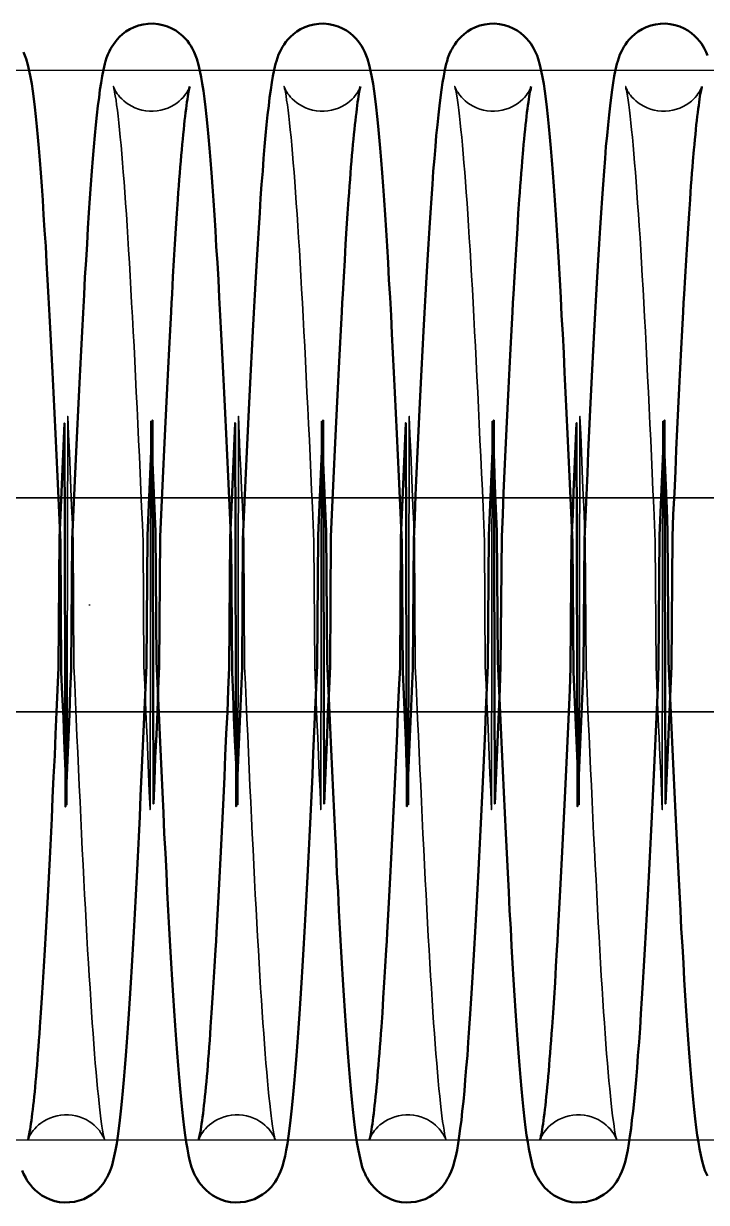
# Model space of a CAD drawing. Header units: millimetres. Extents: x 1448 to 104164, y -19509 to -89.
# Drawn here: x 58243.3 to 58307.1, y -3869 to -3758.8 of the extents above; entities that cross this region are included whole.
import ezdxf

# ---------------------------------------------------------------- set-up
doc = ezdxf.new("R2010")
doc.units = ezdxf.units.MM
doc.header["$LTSCALE"] = 60
doc.header["$MEASUREMENT"] = 0
doc.linetypes.add('CEN', pattern=[62, 60, -1, 0, -1])
doc.layers.get('0').update_dxf_attribs({"linetype": 'CONTINUOUS'})
doc.layers.add('cen', color=14, linetype='CONTINUOUS')
doc.layers.add('가려진 것(ISO)', color=7, linetype='CONTINUOUS', lineweight=35)
doc.layers.add('가시적인 것(ISO)', color=7, linetype='CONTINUOUS', lineweight=50)

# ---------------------------------------------------------------- blocks, each defined once
blk = doc.blocks.new('토션스프링 3')
at = {"layer": '가려진 것(ISO)', "flags": 128}
for points in [[(21462463.95, -50952857.63), (21462463.95, -50952857.65), (21462463.97, -50952857.7), (21462464.02, -50952857.81), (21462464.1, -50952857.97), (21462464.15, -50952858.07), (21462464.23, -50952858.19), (21462464.32, -50952858.33), (21462464.43, -50952858.48), (21462464.57, -50952858.65), (21462464.74, -50952858.82), (21462464.93, -50952859), (21462465.16, -50952859.18), (21462465.41, -50952859.35), (21462465.69, -50952859.51), (21462466, -50952859.65), (21462466.32, -50952859.77), (21462466.66, -50952859.86), (21462467, -50952859.92), (21462467.36, -50952859.95), (21462467.71, -50952859.95), (21462468.07, -50952859.92), (21462468.42, -50952859.85), (21462468.75, -50952859.76), (21462469.07, -50952859.64), (21462469.37, -50952859.49), (21462469.65, -50952859.33), (21462469.9, -50952859.16), (21462470.12, -50952858.98), (21462470.31, -50952858.8), (21462470.48, -50952858.62), (21462470.61, -50952858.46), (21462470.73, -50952858.31), (21462470.82, -50952858.17), (21462470.89, -50952858.06), (21462470.94, -50952857.95), (21462470.98, -50952857.87), (21462471.04, -50952857.74), (21462471.07, -50952857.67), (21462471.08, -50952857.63), (21462471.08, -50952857.63), (21462471.07, -50952857.67), (21462471.06, -50952857.73), (21462471.04, -50952857.81), (21462471.02, -50952857.91), (21462470.97, -50952858.17), (21462470.91, -50952858.51), (21462470.84, -50952858.9), (21462470.78, -50952859.35), (21462470.71, -50952859.86), (21462470.65, -50952860.41), (21462470.58, -50952861.02), (21462470.51, -50952861.68), (21462470.44, -50952862.38), (21462470.37, -50952863.13), (21462470.3, -50952863.92), (21462470.23, -50952864.76), (21462470.16, -50952865.64), (21462470.09, -50952866.56), (21462470.02, -50952867.52), (21462469.95, -50952868.53), (21462469.87, -50952869.57), (21462469.8, -50952870.65), (21462469.73, -50952871.77), (21462469.66, -50952872.92), (21462469.59, -50952874.11), (21462469.52, -50952875.33), (21462469.45, -50952876.58), (21462469.38, -50952877.86), (21462469.3, -50952879.18), (21462469.23, -50952880.53), (21462469.16, -50952881.9), (21462469.09, -50952883.31), (21462469.02, -50952884.74), (21462468.95, -50952886.2), (21462468.87, -50952887.68), (21462468.8, -50952889.18), (21462468.73, -50952890.7), (21462468.66, -50952892.23), (21462468.59, -50952893.79), (21462468.52, -50952895.37), (21462468.45, -50952896.96), (21462468.37, -50952898.58), (21462468.3, -50952900.21), (21462468.23, -50952911.85), (21462468.16, -50952913.5), (21462468.09, -50952915.16), (21462468.02, -50952916.83), (21462467.94, -50952918.5), (21462467.87, -50952920.18), (21462467.8, -50952921.86), (21462467.73, -50952923.54), (21462467.66, -50952925.23), (21462467.59, -50952888.93), (21462467.52, -50952890.62)], [(21462479.89, -50952857.63), (21462479.9, -50952857.65), (21462479.92, -50952857.7), (21462479.96, -50952857.81), (21462480.04, -50952857.97), (21462480.1, -50952858.07), (21462480.17, -50952858.19), (21462480.27, -50952858.33), (21462480.38, -50952858.48), (21462480.52, -50952858.65), (21462480.69, -50952858.82), (21462480.88, -50952859), (21462481.11, -50952859.18), (21462481.36, -50952859.35), (21462481.64, -50952859.51), (21462481.94, -50952859.65), (21462482.26, -50952859.77), (21462482.6, -50952859.86), (21462482.95, -50952859.92), (21462483.31, -50952859.95), (21462483.66, -50952859.95), (21462484.02, -50952859.92), (21462484.36, -50952859.85), (21462484.7, -50952859.76), (21462485.02, -50952859.64), (21462485.32, -50952859.49), (21462485.6, -50952859.33), (21462485.85, -50952859.16), (21462486.07, -50952858.98), (21462486.26, -50952858.8), (21462486.42, -50952858.62), (21462486.56, -50952858.46), (21462486.67, -50952858.31), (21462486.76, -50952858.17), (21462486.83, -50952858.06), (21462486.89, -50952857.95), (21462486.93, -50952857.87), (21462486.99, -50952857.74), (21462487.02, -50952857.67), (21462487.03, -50952857.63), (21462487.03, -50952857.63), (21462487.02, -50952857.67), (21462487.01, -50952857.73), (21462486.99, -50952857.81), (21462486.96, -50952857.91), (21462486.91, -50952858.17), (21462486.85, -50952858.51), (21462486.79, -50952858.9), (21462486.73, -50952859.35), (21462486.66, -50952859.86), (21462486.59, -50952860.41), (21462486.52, -50952861.02), (21462486.46, -50952861.68), (21462486.39, -50952862.38), (21462486.32, -50952863.13), (21462486.25, -50952863.92), (21462486.18, -50952864.76), (21462486.1, -50952865.64), (21462486.03, -50952866.56), (21462485.96, -50952867.52), (21462485.89, -50952868.53), (21462485.82, -50952869.57), (21462485.75, -50952870.65), (21462485.68, -50952871.77), (21462485.61, -50952872.92), (21462485.54, -50952874.11), (21462485.46, -50952875.33), (21462485.39, -50952876.58), (21462485.32, -50952877.86), (21462485.25, -50952879.18), (21462485.18, -50952880.53), (21462485.11, -50952881.9), (21462485.04, -50952883.31), (21462484.96, -50952884.74), (21462484.89, -50952886.2), (21462484.82, -50952887.68), (21462484.75, -50952889.18), (21462484.68, -50952890.7), (21462484.61, -50952892.23), (21462484.54, -50952893.79), (21462484.46, -50952895.37), (21462484.39, -50952896.96), (21462484.32, -50952898.58), (21462484.25, -50952900.21), (21462484.18, -50952911.85), (21462484.11, -50952913.5), (21462484.03, -50952915.16), (21462483.96, -50952916.83), (21462483.89, -50952918.5), (21462483.82, -50952920.18), (21462483.75, -50952921.86), (21462483.68, -50952923.54), (21462483.61, -50952925.23), (21462483.53, -50952888.93), (21462483.46, -50952890.62)], [(21462495.84, -50952857.63), (21462495.85, -50952857.65), (21462495.87, -50952857.7), (21462495.91, -50952857.81), (21462495.99, -50952857.97), (21462496.05, -50952858.07), (21462496.12, -50952858.19), (21462496.21, -50952858.33), (21462496.33, -50952858.48), (21462496.47, -50952858.65), (21462496.63, -50952858.82), (21462496.83, -50952859), (21462497.05, -50952859.18), (21462497.31, -50952859.35), (21462497.59, -50952859.51), (21462497.89, -50952859.65), (21462498.21, -50952859.77), (21462498.55, -50952859.86), (21462498.9, -50952859.92), (21462499.25, -50952859.95), (21462499.61, -50952859.95), (21462499.96, -50952859.92), (21462500.31, -50952859.85), (21462500.65, -50952859.76), (21462500.97, -50952859.64), (21462501.27, -50952859.49), (21462501.54, -50952859.33), (21462501.79, -50952859.16), (21462502.02, -50952858.98), (21462502.21, -50952858.8), (21462502.37, -50952858.62), (21462502.51, -50952858.46), (21462502.62, -50952858.31), (21462502.71, -50952858.17), (21462502.78, -50952858.06), (21462502.84, -50952857.95), (21462502.88, -50952857.87), (21462502.94, -50952857.74), (21462502.97, -50952857.67), (21462502.98, -50952857.63), (21462502.98, -50952857.63), (21462502.97, -50952857.67), (21462502.95, -50952857.73), (21462502.93, -50952857.81), (21462502.91, -50952857.91), (21462502.86, -50952858.17), (21462502.8, -50952858.51), (21462502.74, -50952858.9), (21462502.67, -50952859.35), (21462502.61, -50952859.86), (21462502.54, -50952860.41), (21462502.47, -50952861.02), (21462502.4, -50952861.68), (21462502.33, -50952862.38), (21462502.26, -50952863.13), (21462502.19, -50952863.92), (21462502.12, -50952864.76), (21462502.05, -50952865.64), (21462501.98, -50952866.56), (21462501.91, -50952867.52), (21462501.84, -50952868.53), (21462501.77, -50952869.57), (21462501.7, -50952870.65), (21462501.63, -50952871.77), (21462501.55, -50952872.92), (21462501.48, -50952874.11), (21462501.41, -50952875.33), (21462501.34, -50952876.58), (21462501.27, -50952877.86), (21462501.2, -50952879.18), (21462501.13, -50952880.53), (21462501.05, -50952881.9), (21462500.98, -50952883.31), (21462500.91, -50952884.74), (21462500.84, -50952886.2), (21462500.77, -50952887.68), (21462500.7, -50952889.18), (21462500.62, -50952890.7), (21462500.55, -50952892.23), (21462500.48, -50952893.79), (21462500.41, -50952895.37), (21462500.34, -50952896.96), (21462500.27, -50952898.58), (21462500.2, -50952900.21), (21462500.12, -50952911.85), (21462500.05, -50952913.5), (21462499.98, -50952915.16), (21462499.91, -50952916.83), (21462499.84, -50952918.5), (21462499.77, -50952920.18), (21462499.7, -50952921.86), (21462499.62, -50952923.54), (21462499.55, -50952925.23), (21462499.48, -50952888.93), (21462499.41, -50952890.62)], [(21462511.79, -50952857.63), (21462511.79, -50952857.65), (21462511.81, -50952857.7), (21462511.86, -50952857.81), (21462511.94, -50952857.97), (21462511.99, -50952858.07), (21462512.07, -50952858.19), (21462512.16, -50952858.33), (21462512.27, -50952858.48), (21462512.41, -50952858.65), (21462512.58, -50952858.82), (21462512.78, -50952859), (21462513, -50952859.18), (21462513.26, -50952859.35), (21462513.54, -50952859.51), (21462513.84, -50952859.65), (21462514.16, -50952859.77), (21462514.5, -50952859.86), (21462514.85, -50952859.92), (21462515.2, -50952859.95), (21462515.56, -50952859.95), (21462515.91, -50952859.92), (21462516.26, -50952859.85), (21462516.59, -50952859.76), (21462516.91, -50952859.64), (21462517.21, -50952859.49), (21462517.49, -50952859.33), (21462517.74, -50952859.16), (21462517.96, -50952858.98), (21462518.15, -50952858.8), (21462518.32, -50952858.62), (21462518.46, -50952858.46), (21462518.57, -50952858.31), (21462518.66, -50952858.17), (21462518.73, -50952858.06), (21462518.78, -50952857.95), (21462518.83, -50952857.87), (21462518.88, -50952857.74), (21462518.91, -50952857.67), (21462518.92, -50952857.63), (21462518.92, -50952857.63), (21462518.91, -50952857.67), (21462518.9, -50952857.73), (21462518.88, -50952857.81), (21462518.86, -50952857.91), (21462518.81, -50952858.17), (21462518.75, -50952858.51), (21462518.68, -50952858.9), (21462518.62, -50952859.35), (21462518.55, -50952859.86), (21462518.49, -50952860.41), (21462518.42, -50952861.02), (21462518.35, -50952861.68), (21462518.28, -50952862.38), (21462518.21, -50952863.13), (21462518.14, -50952863.92), (21462518.07, -50952864.76), (21462518, -50952865.64), (21462517.93, -50952866.56), (21462517.86, -50952867.52), (21462517.79, -50952868.53), (21462517.71, -50952869.57), (21462517.64, -50952870.65), (21462517.57, -50952871.77), (21462517.5, -50952872.92), (21462517.43, -50952874.11), (21462517.36, -50952875.33), (21462517.29, -50952876.58), (21462517.22, -50952877.86), (21462517.14, -50952879.18), (21462517.07, -50952880.53), (21462517, -50952881.9), (21462516.93, -50952883.31), (21462516.86, -50952884.74), (21462516.79, -50952886.2), (21462516.71, -50952887.68), (21462516.64, -50952889.18), (21462516.57, -50952890.7), (21462516.5, -50952892.23), (21462516.43, -50952893.79), (21462516.36, -50952895.37), (21462516.29, -50952896.96), (21462516.21, -50952898.58), (21462516.14, -50952900.21), (21462516.07, -50952911.85), (21462516, -50952913.5), (21462515.93, -50952915.16), (21462515.86, -50952916.83), (21462515.78, -50952918.5), (21462515.71, -50952920.18), (21462515.64, -50952921.86), (21462515.57, -50952923.54), (21462515.5, -50952925.23), (21462515.43, -50952888.93), (21462515.36, -50952890.62)], [(21462479.06, -50952956.08), (21462479.05, -50952956.06), (21462479.03, -50952956.01), (21462478.99, -50952955.9), (21462478.91, -50952955.74), (21462478.85, -50952955.64), (21462478.78, -50952955.52), (21462478.69, -50952955.38), (21462478.57, -50952955.23), (21462478.43, -50952955.06), (21462478.27, -50952954.89), (21462478.07, -50952954.71), (21462477.85, -50952954.53), (21462477.59, -50952954.36), (21462477.31, -50952954.2), (21462477.01, -50952954.06), (21462476.69, -50952953.94), (21462476.35, -50952953.85), (21462476, -50952953.79), (21462475.65, -50952953.76), (21462475.29, -50952953.76), (21462474.94, -50952953.79), (21462474.59, -50952953.86), (21462474.26, -50952953.95), (21462473.94, -50952954.07), (21462473.64, -50952954.21), (21462473.36, -50952954.37), (21462473.11, -50952954.55), (21462472.89, -50952954.73), (21462472.69, -50952954.91), (21462472.53, -50952955.08), (21462472.39, -50952955.25), (21462472.28, -50952955.4), (21462472.19, -50952955.53), (21462472.12, -50952955.65), (21462472.06, -50952955.75), (21462472.02, -50952955.84), (21462471.96, -50952955.97), (21462471.93, -50952956.04), (21462471.92, -50952956.08), (21462471.92, -50952956.08), (21462471.93, -50952956.04), (21462471.94, -50952955.99), (21462471.96, -50952955.9), (21462471.99, -50952955.8), (21462472.04, -50952955.54), (21462472.1, -50952955.21), (21462472.16, -50952954.82), (21462472.22, -50952954.37), (21462472.29, -50952953.86), (21462472.35, -50952953.3), (21462472.42, -50952952.69), (21462472.49, -50952952.03), (21462472.56, -50952951.32), (21462472.63, -50952950.57), (21462472.71, -50952949.77), (21462472.78, -50952948.93), (21462472.85, -50952948.05), (21462472.92, -50952947.13), (21462472.99, -50952946.17), (21462473.06, -50952945.16), (21462473.13, -50952944.12), (21462473.2, -50952943.04), (21462473.27, -50952941.92), (21462473.35, -50952940.76), (21462473.42, -50952939.57), (21462473.49, -50952938.35), (21462473.56, -50952937.1), (21462473.63, -50952935.82), (21462473.7, -50952934.51), (21462473.77, -50952933.16), (21462473.84, -50952931.78), (21462473.92, -50952930.38), (21462473.99, -50952928.95), (21462474.06, -50952927.49), (21462474.13, -50952926.01), (21462474.2, -50952924.51), (21462474.27, -50952922.99), (21462474.35, -50952921.45), (21462474.42, -50952919.89), (21462474.49, -50952918.32), (21462474.56, -50952916.73), (21462474.63, -50952915.12), (21462474.7, -50952913.49), (21462474.77, -50952911.85), (21462474.85, -50952900.2), (21462474.92, -50952898.54), (21462474.99, -50952896.87), (21462475.06, -50952895.2), (21462475.13, -50952893.52), (21462475.2, -50952891.83), (21462475.27, -50952890.15), (21462475.35, -50952888.47), (21462475.42, -50952924.78), (21462475.49, -50952923.09)], [(21462495, -50952956.08), (21462495, -50952956.06), (21462494.98, -50952956.01), (21462494.93, -50952955.9), (21462494.86, -50952955.74), (21462494.8, -50952955.64), (21462494.73, -50952955.52), (21462494.63, -50952955.38), (21462494.52, -50952955.23), (21462494.38, -50952955.06), (21462494.21, -50952954.89), (21462494.02, -50952954.71), (21462493.79, -50952954.53), (21462493.54, -50952954.36), (21462493.26, -50952954.2), (21462492.96, -50952954.06), (21462492.64, -50952953.94), (21462492.3, -50952953.85), (21462491.95, -50952953.79), (21462491.6, -50952953.76), (21462491.24, -50952953.76), (21462490.89, -50952953.79), (21462490.54, -50952953.86), (21462490.2, -50952953.95), (21462489.88, -50952954.07), (21462489.58, -50952954.21), (21462489.31, -50952954.37), (21462489.06, -50952954.55), (21462488.83, -50952954.73), (21462488.64, -50952954.91), (21462488.48, -50952955.08), (21462488.34, -50952955.25), (21462488.23, -50952955.4), (21462488.14, -50952955.53), (21462488.07, -50952955.65), (21462488.01, -50952955.75), (21462487.97, -50952955.84), (21462487.91, -50952955.97), (21462487.88, -50952956.04), (21462487.87, -50952956.08), (21462487.87, -50952956.08), (21462487.88, -50952956.04), (21462487.89, -50952955.99), (21462487.91, -50952955.9), (21462487.93, -50952955.8), (21462487.99, -50952955.54), (21462488.04, -50952955.21), (21462488.1, -50952954.82), (21462488.17, -50952954.37), (21462488.23, -50952953.86), (21462488.3, -50952953.3), (21462488.37, -50952952.69), (21462488.44, -50952952.03), (21462488.51, -50952951.32), (21462488.58, -50952950.57), (21462488.65, -50952949.77), (21462488.72, -50952948.93), (21462488.79, -50952948.05), (21462488.87, -50952947.13), (21462488.94, -50952946.17), (21462489.01, -50952945.16), (21462489.08, -50952944.12), (21462489.15, -50952943.04), (21462489.22, -50952941.92), (21462489.29, -50952940.76), (21462489.36, -50952939.57), (21462489.44, -50952938.35), (21462489.51, -50952937.1), (21462489.58, -50952935.82), (21462489.65, -50952934.51), (21462489.72, -50952933.16), (21462489.79, -50952931.79), (21462489.86, -50952930.38), (21462489.93, -50952928.95), (21462490.01, -50952927.49), (21462490.08, -50952926.01), (21462490.15, -50952924.51), (21462490.22, -50952922.99), (21462490.29, -50952921.45), (21462490.36, -50952919.89), (21462490.43, -50952918.32), (21462490.51, -50952916.73), (21462490.58, -50952915.12), (21462490.65, -50952913.49), (21462490.72, -50952911.85), (21462490.79, -50952900.2), (21462490.86, -50952898.54), (21462490.94, -50952896.87), (21462491.01, -50952895.2), (21462491.08, -50952893.52), (21462491.15, -50952891.83), (21462491.22, -50952890.15), (21462491.29, -50952888.47), (21462491.36, -50952924.78), (21462491.44, -50952923.09)], [(21462510.95, -50952956.08), (21462510.95, -50952956.06), (21462510.92, -50952956.01), (21462510.88, -50952955.9), (21462510.8, -50952955.74), (21462510.75, -50952955.64), (21462510.67, -50952955.52), (21462510.58, -50952955.38), (21462510.47, -50952955.23), (21462510.33, -50952955.06), (21462510.16, -50952954.89), (21462509.96, -50952954.71), (21462509.74, -50952954.53), (21462509.49, -50952954.36), (21462509.21, -50952954.2), (21462508.9, -50952954.06), (21462508.58, -50952953.94), (21462508.25, -50952953.85), (21462507.9, -50952953.79), (21462507.54, -50952953.76), (21462507.19, -50952953.76), (21462506.83, -50952953.79), (21462506.48, -50952953.86), (21462506.15, -50952953.95), (21462505.83, -50952954.07), (21462505.53, -50952954.21), (21462505.25, -50952954.37), (21462505, -50952954.55), (21462504.78, -50952954.73), (21462504.59, -50952954.91), (21462504.42, -50952955.08), (21462504.29, -50952955.25), (21462504.17, -50952955.4), (21462504.08, -50952955.53), (21462504.01, -50952955.65), (21462503.95, -50952955.75), (21462503.91, -50952955.84), (21462503.86, -50952955.97), (21462503.83, -50952956.04), (21462503.81, -50952956.08), (21462503.82, -50952956.07), (21462503.82, -50952956.04), (21462503.84, -50952955.98), (21462503.86, -50952955.9), (21462503.88, -50952955.8), (21462503.93, -50952955.54), (21462503.99, -50952955.21), (21462504.05, -50952954.81), (21462504.12, -50952954.36), (21462504.18, -50952953.85), (21462504.25, -50952953.3), (21462504.32, -50952952.69), (21462504.39, -50952952.03), (21462504.46, -50952951.32), (21462504.53, -50952950.57), (21462504.6, -50952949.78), (21462504.67, -50952948.93), (21462504.74, -50952948.05), (21462504.81, -50952947.13), (21462504.88, -50952946.17), (21462504.95, -50952945.17), (21462505.02, -50952944.13), (21462505.1, -50952943.05), (21462505.17, -50952941.93), (21462505.24, -50952940.77), (21462505.31, -50952939.58), (21462505.38, -50952938.36), (21462505.45, -50952937.1), (21462505.52, -50952935.82), (21462505.6, -50952934.5), (21462505.67, -50952933.16), (21462505.74, -50952931.79), (21462505.81, -50952930.39), (21462505.88, -50952928.96), (21462505.95, -50952927.51), (21462506.02, -50952926.03), (21462506.1, -50952924.52), (21462506.17, -50952923), (21462506.24, -50952921.46), (21462506.31, -50952919.89), (21462506.38, -50952918.31), (21462506.45, -50952916.72), (21462506.52, -50952915.12), (21462506.6, -50952913.5), (21462506.67, -50952911.87), (21462506.74, -50952900.22), (21462506.81, -50952898.56), (21462506.88, -50952896.89), (21462506.95, -50952895.21), (21462507.03, -50952893.53), (21462507.1, -50952891.84), (21462507.17, -50952890.15), (21462507.24, -50952888.46), (21462507.31, -50952924.77), (21462507.38, -50952923.09)], [(21462526.9, -50952956.08), (21462526.89, -50952956.06), (21462526.87, -50952956.01), (21462526.83, -50952955.9), (21462526.75, -50952955.74), (21462526.69, -50952955.64), (21462526.62, -50952955.52), (21462526.53, -50952955.38), (21462526.41, -50952955.23), (21462526.27, -50952955.06), (21462526.11, -50952954.89), (21462525.91, -50952954.71), (21462525.69, -50952954.53), (21462525.43, -50952954.36), (21462525.15, -50952954.2), (21462524.85, -50952954.06), (21462524.53, -50952953.94), (21462524.19, -50952953.85), (21462523.84, -50952953.79), (21462523.49, -50952953.76), (21462523.13, -50952953.76), (21462522.78, -50952953.79), (21462522.43, -50952953.86), (21462522.1, -50952953.95), (21462521.78, -50952954.07), (21462521.48, -50952954.21), (21462521.2, -50952954.37), (21462520.95, -50952954.55), (21462520.73, -50952954.73), (21462520.53, -50952954.91), (21462520.37, -50952955.08), (21462520.23, -50952955.24), (21462520.12, -50952955.4), (21462520.03, -50952955.53), (21462519.96, -50952955.65), (21462519.9, -50952955.75), (21462519.86, -50952955.84), (21462519.8, -50952955.97), (21462519.77, -50952956.04), (21462519.76, -50952956.08), (21462519.76, -50952956.08), (21462519.77, -50952956.04), (21462519.78, -50952955.99), (21462519.8, -50952955.9), (21462519.83, -50952955.8), (21462519.88, -50952955.54), (21462519.94, -50952955.21), (21462520, -50952954.82), (21462520.06, -50952954.37), (21462520.12, -50952953.87), (21462520.19, -50952953.3), (21462520.26, -50952952.69), (21462520.33, -50952952.03), (21462520.4, -50952951.32), (21462520.48, -50952950.56), (21462520.55, -50952949.77), (21462520.62, -50952948.93), (21462520.69, -50952948.05), (21462520.76, -50952947.13), (21462520.83, -50952946.17), (21462520.9, -50952945.16), (21462520.97, -50952944.12), (21462521.04, -50952943.03), (21462521.11, -50952941.91), (21462521.19, -50952940.76), (21462521.26, -50952939.57), (21462521.33, -50952938.35), (21462521.4, -50952937.1), (21462521.47, -50952935.82), (21462521.54, -50952934.51), (21462521.61, -50952933.16), (21462521.69, -50952931.78), (21462521.76, -50952930.38), (21462521.83, -50952928.95), (21462521.9, -50952927.49), (21462521.97, -50952926.01), (21462522.04, -50952924.51), (21462522.11, -50952922.99), (21462522.19, -50952921.45), (21462522.26, -50952919.89), (21462522.33, -50952918.32), (21462522.4, -50952916.73), (21462522.47, -50952915.12), (21462522.54, -50952913.49), (21462522.61, -50952911.85), (21462522.69, -50952900.2), (21462522.76, -50952898.54), (21462522.83, -50952896.87), (21462522.9, -50952895.2), (21462522.97, -50952893.52), (21462523.04, -50952891.84), (21462523.12, -50952890.16), (21462523.19, -50952888.47), (21462523.26, -50952924.78), (21462523.33, -50952923.09)]]:
    blk.add_lwpolyline(points, dxfattribs=at)
at = {"layer": '가시적인 것(ISO)', "flags": 128}
for points in [[(21462463.41, -50952854.75), (21462463.54, -50952854.42), (21462463.63, -50952854.24), (21462463.73, -50952854.05), (21462463.85, -50952853.85), (21462463.99, -50952853.62), (21462464.17, -50952853.39), (21462464.38, -50952853.14), (21462464.63, -50952852.89), (21462464.92, -50952852.65), (21462465.25, -50952852.41), (21462465.62, -50952852.2), (21462466.02, -50952852.03), (21462466.46, -50952851.89), (21462466.9, -50952851.8), (21462467.36, -50952851.76), (21462467.83, -50952851.77), (21462468.29, -50952851.83), (21462468.73, -50952851.93), (21462469.15, -50952852.09), (21462469.54, -50952852.28), (21462469.9, -50952852.49), (21462470.22, -50952852.73), (21462470.49, -50952852.98), (21462470.73, -50952853.23), (21462470.93, -50952853.47), (21462471.09, -50952853.7), (21462471.23, -50952853.92), (21462471.34, -50952854.12), (21462471.44, -50952854.31), (21462471.61, -50952854.66), (21462471.72, -50952854.97), (21462471.81, -50952855.26), (21462471.88, -50952855.53), (21462472.01, -50952856.08), (21462472.13, -50952856.66), (21462472.23, -50952857.28), (21462472.33, -50952857.94), (21462472.43, -50952858.66), (21462472.53, -50952859.45), (21462472.62, -50952860.3), (21462472.72, -50952861.22), (21462472.81, -50952862.21), (21462472.91, -50952863.26), (21462473, -50952864.37), (21462473.09, -50952865.55), (21462473.18, -50952866.79), (21462473.27, -50952868.08), (21462473.37, -50952869.44), (21462473.46, -50952870.86), (21462473.55, -50952872.33), (21462473.64, -50952873.87), (21462473.73, -50952875.46), (21462473.83, -50952877.1), (21462473.92, -50952878.79), (21462474.01, -50952880.52), (21462474.1, -50952882.3), (21462474.19, -50952884.11), (21462474.28, -50952885.97), (21462474.38, -50952887.87), (21462474.47, -50952889.81), (21462474.56, -50952891.79), (21462474.65, -50952893.79), (21462474.74, -50952895.83), (21462474.83, -50952897.88), (21462474.93, -50952899.96), (21462475.02, -50952912.05), (21462475.11, -50952914.16), (21462475.2, -50952916.29), (21462475.29, -50952918.44), (21462475.38, -50952920.6), (21462475.47, -50952922.76), (21462475.57, -50952924.93), (21462475.66, -50952889.1), (21462475.75, -50952891.26), (21462475.84, -50952893.41), (21462475.93, -50952895.55), (21462476.02, -50952897.69), (21462476.12, -50952899.82), (21462476.21, -50952911.94), (21462476.3, -50952914.04), (21462476.39, -50952916.11), (21462476.48, -50952918.16), (21462476.57, -50952920.18), (21462476.67, -50952922.16), (21462476.76, -50952924.12), (21462476.85, -50952926.04), (21462476.94, -50952927.93), (21462477.03, -50952929.78), (21462477.12, -50952931.59), (21462477.21, -50952933.35), (21462477.31, -50952935.07), (21462477.4, -50952936.73), (21462477.44, -50952937.54), (21462477.49, -50952938.34), (21462477.58, -50952939.89), (21462477.67, -50952941.39), (21462477.76, -50952942.84), (21462477.85, -50952944.23), (21462477.94, -50952945.55), (21462477.99, -50952946.19), (21462478.04, -50952946.81), (21462478.08, -50952947.42), (21462478.13, -50952948), (21462478.17, -50952948.57), (21462478.22, -50952949.12), (21462478.26, -50952949.66), (21462478.31, -50952950.17), (21462478.35, -50952950.67), (21462478.4, -50952951.15), (21462478.44, -50952951.62), (21462478.49, -50952952.06), (21462478.53, -50952952.49), (21462478.57, -50952952.89), (21462478.62, -50952953.27), (21462478.66, -50952953.64), (21462478.7, -50952953.98), (21462478.75, -50952954.3), (21462478.79, -50952954.6), (21462478.83, -50952954.88), (21462478.87, -50952955.13), (21462478.91, -50952955.36), (21462478.94, -50952955.56), (21462478.98, -50952955.73), (21462479.01, -50952955.88), (21462479.03, -50952955.98), (21462479.05, -50952956.05), (21462479.06, -50952956.08)], [(21462475.49, -50952923.09), (21462475.58, -50952920.93), (21462475.67, -50952918.77), (21462475.76, -50952916.62), (21462475.86, -50952914.48), (21462475.95, -50952912.36), (21462476.04, -50952900.26), (21462476.13, -50952898.19), (21462476.22, -50952896.13), (21462476.31, -50952894.1), (21462476.4, -50952892.09), (21462476.5, -50952890.11), (21462476.59, -50952888.16), (21462476.68, -50952886.25), (21462476.77, -50952884.38), (21462476.86, -50952882.55), (21462476.95, -50952880.77), (21462477.05, -50952879.04), (21462477.14, -50952877.35), (21462477.23, -50952875.7), (21462477.32, -50952874.1), (21462477.41, -50952872.56), (21462477.51, -50952871.07), (21462477.6, -50952869.64), (21462477.69, -50952868.27), (21462477.78, -50952866.96), (21462477.87, -50952865.71), (21462477.97, -50952864.53), (21462478.06, -50952863.41), (21462478.15, -50952862.36), (21462478.25, -50952861.37), (21462478.34, -50952860.44), (21462478.43, -50952859.58), (21462478.53, -50952858.79), (21462478.62, -50952858.06), (21462478.72, -50952857.38), (21462478.83, -50952856.76), (21462478.95, -50952856.17), (21462479.08, -50952855.61), (21462479.24, -50952855.06), (21462479.35, -50952854.75), (21462479.49, -50952854.42), (21462479.58, -50952854.24), (21462479.68, -50952854.05), (21462479.8, -50952853.85), (21462479.94, -50952853.62), (21462480.12, -50952853.39), (21462480.33, -50952853.14), (21462480.58, -50952852.89), (21462480.87, -50952852.65), (21462481.2, -50952852.41), (21462481.57, -50952852.2), (21462481.97, -50952852.03), (21462482.4, -50952851.89), (21462482.85, -50952851.8), (21462483.31, -50952851.76), (21462483.78, -50952851.77), (21462484.23, -50952851.83), (21462484.68, -50952851.93), (21462485.1, -50952852.09), (21462485.49, -50952852.28), (21462485.85, -50952852.49), (21462486.16, -50952852.73), (21462486.44, -50952852.98), (21462486.68, -50952853.23), (21462486.87, -50952853.47), (21462487.04, -50952853.7), (21462487.17, -50952853.92), (21462487.29, -50952854.12), (21462487.39, -50952854.31), (21462487.55, -50952854.66), (21462487.67, -50952854.97), (21462487.76, -50952855.26), (21462487.83, -50952855.53), (21462487.95, -50952856.08), (21462488.07, -50952856.66), (21462488.18, -50952857.27), (21462488.28, -50952857.94), (21462488.38, -50952858.66), (21462488.47, -50952859.45), (21462488.57, -50952860.3), (21462488.66, -50952861.22), (21462488.76, -50952862.21), (21462488.85, -50952863.26), (21462488.94, -50952864.37), (21462489.04, -50952865.55), (21462489.13, -50952866.79), (21462489.22, -50952868.08), (21462489.31, -50952869.44), (21462489.4, -50952870.86), (21462489.5, -50952872.33), (21462489.59, -50952873.87), (21462489.68, -50952875.46), (21462489.77, -50952877.1), (21462489.86, -50952878.79), (21462489.96, -50952880.52), (21462490.05, -50952882.3), (21462490.14, -50952884.11), (21462490.23, -50952885.97), (21462490.32, -50952887.87), (21462490.41, -50952889.81), (21462490.51, -50952891.79), (21462490.6, -50952893.79), (21462490.69, -50952895.83), (21462490.78, -50952897.88), (21462490.87, -50952899.96), (21462490.96, -50952912.05), (21462491.05, -50952914.16), (21462491.15, -50952916.29), (21462491.24, -50952918.44), (21462491.33, -50952920.6), (21462491.42, -50952922.76), (21462491.51, -50952924.93), (21462491.61, -50952889.1), (21462491.7, -50952891.26), (21462491.79, -50952893.41), (21462491.88, -50952895.55), (21462491.97, -50952897.69), (21462492.06, -50952899.82), (21462492.15, -50952911.94), (21462492.25, -50952914.03), (21462492.34, -50952916.11), (21462492.43, -50952918.16), (21462492.52, -50952920.18), (21462492.61, -50952922.16), (21462492.7, -50952924.12), (21462492.79, -50952926.04), (21462492.89, -50952927.93), (21462492.98, -50952929.78), (21462493.07, -50952931.59), (21462493.16, -50952933.35), (21462493.25, -50952935.07), (21462493.34, -50952936.73), (21462493.39, -50952937.54), (21462493.44, -50952938.34), (21462493.53, -50952939.89), (21462493.62, -50952941.39), (21462493.71, -50952942.84), (21462493.8, -50952944.23), (21462493.89, -50952945.55), (21462493.94, -50952946.19), (21462493.98, -50952946.81), (21462494.03, -50952947.42), (21462494.07, -50952948), (21462494.12, -50952948.57), (21462494.16, -50952949.12), (21462494.21, -50952949.66), (21462494.25, -50952950.17), (21462494.3, -50952950.67), (21462494.34, -50952951.15), (21462494.39, -50952951.62), (21462494.43, -50952952.06), (21462494.48, -50952952.49), (21462494.52, -50952952.89), (21462494.56, -50952953.27), (21462494.61, -50952953.64), (21462494.65, -50952953.98), (21462494.69, -50952954.3), (21462494.73, -50952954.6), (21462494.78, -50952954.88), (21462494.82, -50952955.13), (21462494.85, -50952955.36), (21462494.89, -50952955.56), (21462494.92, -50952955.73), (21462494.95, -50952955.88), (21462494.98, -50952955.98), (21462495, -50952956.05), (21462495, -50952956.08)], [(21462491.44, -50952923.09), (21462491.53, -50952920.93), (21462491.62, -50952918.77), (21462491.71, -50952916.62), (21462491.8, -50952914.48), (21462491.89, -50952912.36), (21462491.99, -50952900.26), (21462492.08, -50952898.18), (21462492.17, -50952896.13), (21462492.26, -50952894.1), (21462492.35, -50952892.09), (21462492.44, -50952890.11), (21462492.54, -50952888.16), (21462492.63, -50952886.25), (21462492.72, -50952884.38), (21462492.81, -50952882.55), (21462492.9, -50952880.77), (21462492.99, -50952879.04), (21462493.08, -50952877.35), (21462493.18, -50952875.7), (21462493.27, -50952874.11), (21462493.36, -50952872.56), (21462493.45, -50952871.07), (21462493.55, -50952869.64), (21462493.64, -50952868.27), (21462493.73, -50952866.96), (21462493.82, -50952865.71), (21462493.91, -50952864.53), (21462494.01, -50952863.41), (21462494.1, -50952862.36), (21462494.19, -50952861.36), (21462494.29, -50952860.44), (21462494.38, -50952859.58), (21462494.48, -50952858.79), (21462494.57, -50952858.06), (21462494.67, -50952857.38), (21462494.78, -50952856.76), (21462494.9, -50952856.17), (21462495.03, -50952855.61), (21462495.19, -50952855.05), (21462495.3, -50952854.75), (21462495.44, -50952854.42), (21462495.52, -50952854.24), (21462495.62, -50952854.05), (21462495.74, -50952853.85), (21462495.89, -50952853.62), (21462496.06, -50952853.39), (21462496.27, -50952853.14), (21462496.52, -50952852.89), (21462496.82, -50952852.65), (21462497.15, -50952852.41), (21462497.52, -50952852.2), (21462497.92, -50952852.03), (21462498.35, -50952851.89), (21462498.8, -50952851.8), (21462499.26, -50952851.76), (21462499.72, -50952851.77), (21462500.18, -50952851.83), (21462500.62, -50952851.93), (21462501.04, -50952852.09), (21462501.44, -50952852.28), (21462501.8, -50952852.49), (21462502.11, -50952852.73), (21462502.39, -50952852.98), (21462502.62, -50952853.23), (21462502.82, -50952853.47), (21462502.98, -50952853.7), (21462503.12, -50952853.92), (21462503.23, -50952854.12), (21462503.33, -50952854.31), (21462503.5, -50952854.66), (21462503.61, -50952854.97), (21462503.7, -50952855.26), (21462503.77, -50952855.53), (21462503.9, -50952856.08), (21462504.02, -50952856.66), (21462504.13, -50952857.27), (21462504.23, -50952857.94), (21462504.33, -50952858.66), (21462504.42, -50952859.45), (21462504.52, -50952860.3), (21462504.61, -50952861.22), (21462504.71, -50952862.21), (21462504.8, -50952863.26), (21462504.89, -50952864.37), (21462504.98, -50952865.55), (21462505.08, -50952866.79), (21462505.17, -50952868.08), (21462505.26, -50952869.44), (21462505.35, -50952870.86), (21462505.44, -50952872.33), (21462505.54, -50952873.87), (21462505.63, -50952875.46), (21462505.72, -50952877.1), (21462505.81, -50952878.79), (21462505.9, -50952880.52), (21462505.99, -50952882.3), (21462506.09, -50952884.11), (21462506.18, -50952885.97), (21462506.27, -50952887.87), (21462506.36, -50952889.81), (21462506.45, -50952891.79), (21462506.54, -50952893.79), (21462506.64, -50952895.83), (21462506.73, -50952897.88), (21462506.82, -50952899.96), (21462506.91, -50952912.05), (21462507, -50952914.16), (21462507.09, -50952916.29), (21462507.19, -50952918.44), (21462507.28, -50952920.6), (21462507.37, -50952922.76), (21462507.46, -50952924.93), (21462507.55, -50952889.1), (21462507.64, -50952891.26), (21462507.73, -50952893.41), (21462507.83, -50952895.55), (21462507.92, -50952897.69), (21462508.01, -50952899.82), (21462508.1, -50952911.94), (21462508.19, -50952914.03), (21462508.28, -50952916.11), (21462508.38, -50952918.16), (21462508.47, -50952920.18), (21462508.56, -50952922.16), (21462508.65, -50952924.12), (21462508.74, -50952926.04), (21462508.83, -50952927.93), (21462508.93, -50952929.78), (21462509.02, -50952931.59), (21462509.11, -50952933.35), (21462509.2, -50952935.07), (21462509.29, -50952936.73), (21462509.34, -50952937.54), (21462509.38, -50952938.34), (21462509.47, -50952939.89), (21462509.56, -50952941.39), (21462509.66, -50952942.84), (21462509.75, -50952944.23), (21462509.84, -50952945.55), (21462509.88, -50952946.19), (21462509.93, -50952946.81), (21462509.97, -50952947.42), (21462510.02, -50952948), (21462510.06, -50952948.57), (21462510.11, -50952949.12), (21462510.15, -50952949.66), (21462510.2, -50952950.17), (21462510.24, -50952950.67), (21462510.29, -50952951.15), (21462510.33, -50952951.62), (21462510.38, -50952952.06), (21462510.42, -50952952.49), (21462510.47, -50952952.89), (21462510.51, -50952953.27), (21462510.55, -50952953.64), (21462510.6, -50952953.98), (21462510.64, -50952954.3), (21462510.68, -50952954.6), (21462510.72, -50952954.88), (21462510.76, -50952955.13), (21462510.8, -50952955.36), (21462510.84, -50952955.56), (21462510.87, -50952955.73), (21462510.9, -50952955.88), (21462510.93, -50952955.98), (21462510.94, -50952956.05), (21462510.95, -50952956.08)], [(21462507.38, -50952923.09), (21462507.47, -50952920.94), (21462507.57, -50952918.78), (21462507.66, -50952916.63), (21462507.75, -50952914.5), (21462507.84, -50952912.37), (21462507.93, -50952900.27), (21462508.02, -50952898.18), (21462508.12, -50952896.13), (21462508.21, -50952894.1), (21462508.3, -50952892.1), (21462508.39, -50952890.12), (21462508.48, -50952888.18), (21462508.57, -50952886.27), (21462508.66, -50952884.4), (21462508.76, -50952882.56), (21462508.85, -50952880.78), (21462508.94, -50952879.03), (21462509.03, -50952877.35), (21462509.12, -50952875.71), (21462509.21, -50952874.12), (21462509.31, -50952872.58), (21462509.4, -50952871.09), (21462509.49, -50952869.66), (21462509.58, -50952868.28), (21462509.68, -50952866.97), (21462509.77, -50952865.71), (21462509.86, -50952864.52), (21462509.95, -50952863.4), (21462510.05, -50952862.35), (21462510.14, -50952861.36), (21462510.23, -50952860.44), (21462510.33, -50952859.58), (21462510.42, -50952858.78), (21462510.52, -50952858.04), (21462510.62, -50952857.37), (21462510.73, -50952856.75), (21462510.84, -50952856.17), (21462510.97, -50952855.61), (21462511.14, -50952855.05), (21462511.25, -50952854.75), (21462511.39, -50952854.42), (21462511.47, -50952854.24), (21462511.57, -50952854.05), (21462511.69, -50952853.84), (21462511.84, -50952853.62), (21462512.01, -50952853.38), (21462512.23, -50952853.14), (21462512.48, -50952852.89), (21462512.77, -50952852.64), (21462513.1, -50952852.41), (21462513.47, -50952852.2), (21462513.87, -50952852.02), (21462514.3, -50952851.89), (21462514.75, -50952851.8), (21462515.22, -50952851.76), (21462515.68, -50952851.77), (21462516.13, -50952851.83), (21462516.58, -50952851.94), (21462517, -50952852.09), (21462517.39, -50952852.28), (21462517.75, -50952852.5), (21462518.07, -50952852.74), (21462518.34, -50952852.99), (21462518.58, -50952853.24), (21462518.77, -50952853.48), (21462518.93, -50952853.71), (21462519.07, -50952853.93), (21462519.19, -50952854.13), (21462519.29, -50952854.32), (21462519.45, -50952854.66), (21462519.57, -50952854.97), (21462519.65, -50952855.26), (21462519.72, -50952855.53), (21462519.85, -50952856.09), (21462519.97, -50952856.66), (21462520.08, -50952857.28), (21462520.18, -50952857.94), (21462520.27, -50952858.67), (21462520.37, -50952859.45), (21462520.46, -50952860.31), (21462520.56, -50952861.23), (21462520.65, -50952862.22), (21462520.75, -50952863.27), (21462520.84, -50952864.38), (21462520.93, -50952865.56), (21462521.02, -50952866.8), (21462521.12, -50952868.09), (21462521.21, -50952869.45), (21462521.3, -50952870.87), (21462521.39, -50952872.35), (21462521.48, -50952873.88), (21462521.58, -50952875.47), (21462521.67, -50952877.11), (21462521.76, -50952878.8), (21462521.85, -50952880.53), (21462521.94, -50952882.31), (21462522.03, -50952884.12), (21462522.12, -50952885.98), (21462522.22, -50952887.89), (21462522.31, -50952889.83), (21462522.4, -50952891.8), (21462522.49, -50952893.81), (21462522.58, -50952895.84), (21462522.68, -50952897.89), (21462522.77, -50952899.97), (21462522.86, -50952912.06), (21462522.95, -50952914.17), (21462523.04, -50952916.3), (21462523.13, -50952918.45), (21462523.22, -50952920.61), (21462523.32, -50952922.77), (21462523.41, -50952924.94), (21462523.5, -50952889.11), (21462523.59, -50952891.26), (21462523.68, -50952893.41), (21462523.77, -50952895.56), (21462523.86, -50952897.7), (21462523.96, -50952899.83), (21462524.05, -50952911.95), (21462524.14, -50952914.04), (21462524.23, -50952916.12), (21462524.32, -50952918.17), (21462524.41, -50952920.18), (21462524.51, -50952922.17), (21462524.6, -50952924.12), (21462524.69, -50952926.05), (21462524.78, -50952927.93), (21462524.87, -50952929.79), (21462524.96, -50952931.59), (21462525.06, -50952933.36), (21462525.15, -50952935.07), (21462525.24, -50952936.73), (21462525.33, -50952938.34), (21462525.42, -50952939.9), (21462525.51, -50952941.4), (21462525.6, -50952942.84), (21462525.69, -50952944.23), (21462525.79, -50952945.55), (21462525.83, -50952946.19), (21462525.88, -50952946.81), (21462525.92, -50952947.42), (21462525.97, -50952948), (21462526.01, -50952948.57), (21462526.06, -50952949.12), (21462526.1, -50952949.66), (21462526.15, -50952950.18), (21462526.19, -50952950.67), (21462526.24, -50952951.16), (21462526.28, -50952951.62), (21462526.33, -50952952.06), (21462526.37, -50952952.49), (21462526.41, -50952952.89), (21462526.46, -50952953.27), (21462526.5, -50952953.64), (21462526.54, -50952953.98), (21462526.59, -50952954.3), (21462526.63, -50952954.6), (21462526.67, -50952954.88), (21462526.71, -50952955.13), (21462526.75, -50952955.36), (21462526.78, -50952955.56), (21462526.82, -50952955.73), (21462526.85, -50952955.88), (21462526.87, -50952955.98), (21462526.89, -50952956.05), (21462526.9, -50952956.08)], [(21462523.33, -50952923.09), (21462523.42, -50952920.93), (21462523.51, -50952918.77), (21462523.6, -50952916.62), (21462523.7, -50952914.48), (21462523.79, -50952912.36), (21462523.88, -50952900.26), (21462523.97, -50952898.19), (21462524.06, -50952896.13), (21462524.15, -50952894.1), (21462524.25, -50952892.09), (21462524.34, -50952890.11), (21462524.43, -50952888.16), (21462524.52, -50952886.25), (21462524.61, -50952884.38), (21462524.7, -50952882.56), (21462524.8, -50952880.78), (21462524.89, -50952879.04), (21462524.98, -50952877.35), (21462525.07, -50952875.7), (21462525.16, -50952874.1), (21462525.25, -50952872.56), (21462525.35, -50952871.07), (21462525.44, -50952869.64), (21462525.53, -50952868.27), (21462525.62, -50952866.96), (21462525.71, -50952865.72), (21462525.81, -50952864.53), (21462525.9, -50952863.41), (21462525.99, -50952862.36), (21462526.09, -50952861.37), (21462526.18, -50952860.44), (21462526.27, -50952859.58), (21462526.37, -50952858.79), (21462526.46, -50952858.06), (21462526.56, -50952857.39), (21462526.67, -50952856.76), (21462526.79, -50952856.17), (21462526.92, -50952855.62), (21462527.08, -50952855.06), (21462527.19, -50952854.75), (21462527.33, -50952854.43)], [(21462467.52, -50952890.62), (21462467.42, -50952892.78), (21462467.33, -50952894.94), (21462467.24, -50952897.09), (21462467.15, -50952899.22), (21462467.06, -50952911.34), (21462466.97, -50952913.43), (21462466.87, -50952915.51), (21462466.78, -50952917.57), (21462466.69, -50952919.6), (21462466.6, -50952921.61), (21462466.51, -50952923.59), (21462466.42, -50952925.54), (21462466.32, -50952927.45), (21462466.23, -50952929.31), (21462466.14, -50952931.13), (21462466.05, -50952932.91), (21462465.96, -50952934.65), (21462465.87, -50952936.35), (21462465.77, -50952938), (21462465.68, -50952939.59), (21462465.59, -50952941.14), (21462465.5, -50952942.62), (21462465.41, -50952944.05), (21462465.32, -50952945.42), (21462465.22, -50952946.72), (21462465.13, -50952947.97), (21462465.04, -50952949.15), (21462464.95, -50952950.28), (21462464.85, -50952951.34), (21462464.76, -50952952.33), (21462464.67, -50952953.26), (21462464.57, -50952954.13), (21462464.47, -50952954.93), (21462464.38, -50952955.66), (21462464.28, -50952956.33), (21462464.17, -50952956.95), (21462464.05, -50952957.54), (21462463.93, -50952958.09), (21462463.78, -50952958.65), (21462463.68, -50952958.95), (21462463.53, -50952959.28), (21462463.44, -50952959.46)], [(21462483.46, -50952890.62), (21462483.37, -50952892.78), (21462483.28, -50952894.94), (21462483.19, -50952897.09), (21462483.1, -50952899.22), (21462483, -50952911.34), (21462482.91, -50952913.43), (21462482.82, -50952915.51), (21462482.73, -50952917.57), (21462482.64, -50952919.6), (21462482.55, -50952921.61), (21462482.45, -50952923.59), (21462482.36, -50952925.54), (21462482.27, -50952927.45), (21462482.18, -50952929.31), (21462482.09, -50952931.13), (21462482, -50952932.91), (21462481.91, -50952934.65), (21462481.81, -50952936.35), (21462481.72, -50952938), (21462481.63, -50952939.59), (21462481.54, -50952941.14), (21462481.45, -50952942.62), (21462481.35, -50952944.05), (21462481.26, -50952945.42), (21462481.17, -50952946.72), (21462481.08, -50952947.97), (21462480.99, -50952949.15), (21462480.89, -50952950.28), (21462480.8, -50952951.34), (21462480.71, -50952952.33), (21462480.61, -50952953.26), (21462480.52, -50952954.13), (21462480.42, -50952954.93), (21462480.32, -50952955.66), (21462480.22, -50952956.33), (21462480.12, -50952956.95), (21462480, -50952957.54), (21462479.87, -50952958.09), (21462479.73, -50952958.65), (21462479.62, -50952958.95), (21462479.48, -50952959.28), (21462479.39, -50952959.46), (21462479.28, -50952959.66), (21462479.15, -50952959.86), (21462479.01, -50952960.08), (21462478.83, -50952960.32), (21462478.62, -50952960.57), (21462478.38, -50952960.81), (21462478.09, -50952961.06), (21462477.76, -50952961.29), (21462477.38, -50952961.5), (21462476.98, -50952961.68), (21462476.55, -50952961.82), (21462476.1, -50952961.91), (21462475.64, -50952961.95), (21462475.18, -50952961.94), (21462474.72, -50952961.88), (21462474.28, -50952961.78), (21462473.86, -50952961.63), (21462473.47, -50952961.44), (21462473.11, -50952961.22), (21462472.79, -50952960.98), (21462472.51, -50952960.73), (21462472.28, -50952960.48), (21462472.08, -50952960.24), (21462471.92, -50952960.01), (21462471.78, -50952959.79), (21462471.67, -50952959.59), (21462471.57, -50952959.4), (21462471.42, -50952959.06), (21462471.3, -50952958.75), (21462471.21, -50952958.46), (21462471.13, -50952958.19), (21462471, -50952957.63), (21462470.88, -50952957.05), (21462470.77, -50952956.43), (21462470.67, -50952955.77), (21462470.57, -50952955.05), (21462470.48, -50952954.27), (21462470.38, -50952953.42), (21462470.29, -50952952.5), (21462470.19, -50952951.52), (21462470.1, -50952950.48), (21462470.01, -50952949.37), (21462469.92, -50952948.2), (21462469.82, -50952946.97), (21462469.73, -50952945.67), (21462469.64, -50952944.31), (21462469.55, -50952942.89), (21462469.46, -50952941.41), (21462469.36, -50952939.87), (21462469.27, -50952938.29), (21462469.18, -50952936.65), (21462469.09, -50952934.97), (21462469, -50952933.24), (21462468.91, -50952931.47), (21462468.81, -50952929.65), (21462468.72, -50952927.78), (21462468.63, -50952925.88), (21462468.54, -50952923.94), (21462468.45, -50952921.97), (21462468.36, -50952919.96), (21462468.26, -50952917.94), (21462468.17, -50952915.89), (21462468.08, -50952913.82), (21462467.99, -50952911.72), (21462467.9, -50952899.61), (21462467.81, -50952897.47), (21462467.72, -50952895.32), (21462467.62, -50952893.17), (21462467.53, -50952891), (21462467.44, -50952888.84), (21462467.35, -50952924.68), (21462467.26, -50952922.52), (21462467.17, -50952920.37), (21462467.07, -50952918.22), (21462466.98, -50952916.08), (21462466.89, -50952913.95), (21462466.8, -50952911.83), (21462466.71, -50952899.73), (21462466.62, -50952897.66), (21462466.52, -50952895.61), (21462466.43, -50952893.6), (21462466.34, -50952891.61), (21462466.25, -50952889.66), (21462466.16, -50952887.73), (21462466.07, -50952885.84), (21462465.98, -50952883.98), (21462465.88, -50952882.17), (21462465.79, -50952880.41), (21462465.7, -50952878.7), (21462465.66, -50952877.86), (21462465.61, -50952877.04), (21462465.52, -50952875.43), (21462465.43, -50952873.87), (21462465.34, -50952872.36), (21462465.24, -50952870.91), (21462465.15, -50952869.52), (21462465.06, -50952868.2), (21462465.02, -50952867.56), (21462464.97, -50952866.93), (21462464.93, -50952866.33), (21462464.88, -50952865.74), (21462464.84, -50952865.17), (21462464.79, -50952864.62), (21462464.7, -50952863.56), (21462464.65, -50952863.06), (21462464.61, -50952862.58), (21462464.56, -50952862.11), (21462464.52, -50952861.66), (21462464.47, -50952861.23), (21462464.43, -50952860.82), (21462464.38, -50952860.44), (21462464.34, -50952860.07), (21462464.3, -50952859.72), (21462464.25, -50952859.4), (21462464.21, -50952859.1), (21462464.17, -50952858.83), (21462464.13, -50952858.58), (21462464.1, -50952858.35), (21462464.06, -50952858.15), (21462464.03, -50952857.98), (21462464, -50952857.83), (21462463.97, -50952857.72), (21462463.95, -50952857.65), (21462463.95, -50952857.63)], [(21462499.41, -50952890.62), (21462499.32, -50952892.78), (21462499.23, -50952894.94), (21462499.13, -50952897.09), (21462499.04, -50952899.22), (21462498.95, -50952911.34), (21462498.86, -50952913.43), (21462498.77, -50952915.51), (21462498.68, -50952917.57), (21462498.59, -50952919.6), (21462498.49, -50952921.61), (21462498.4, -50952923.59), (21462498.31, -50952925.54), (21462498.22, -50952927.45), (21462498.13, -50952929.31), (21462498.04, -50952931.13), (21462497.94, -50952932.91), (21462497.85, -50952934.65), (21462497.76, -50952936.35), (21462497.67, -50952938), (21462497.58, -50952939.59), (21462497.48, -50952941.14), (21462497.39, -50952942.62), (21462497.3, -50952944.05), (21462497.21, -50952945.42), (21462497.12, -50952946.72), (21462497.03, -50952947.97), (21462496.93, -50952949.15), (21462496.84, -50952950.28), (21462496.75, -50952951.34), (21462496.65, -50952952.33), (21462496.56, -50952953.26), (21462496.46, -50952954.13), (21462496.37, -50952954.93), (21462496.27, -50952955.66), (21462496.17, -50952956.33), (21462496.07, -50952956.95), (21462495.95, -50952957.54), (21462495.82, -50952958.09), (21462495.68, -50952958.65), (21462495.57, -50952958.95), (21462495.42, -50952959.28), (21462495.33, -50952959.46), (21462495.22, -50952959.66), (21462495.1, -50952959.86), (21462494.96, -50952960.08), (21462494.78, -50952960.32), (21462494.57, -50952960.56), (21462494.32, -50952960.81), (21462494.03, -50952961.06), (21462493.7, -50952961.29), (21462493.33, -50952961.5), (21462492.93, -50952961.68), (21462492.5, -50952961.82), (21462492.05, -50952961.91), (21462491.59, -50952961.95), (21462491.13, -50952961.94), (21462490.67, -50952961.88), (21462490.23, -50952961.78), (21462489.8, -50952961.63), (21462489.41, -50952961.44), (21462489.06, -50952961.22), (21462488.74, -50952960.98), (21462488.46, -50952960.73), (21462488.22, -50952960.48), (21462488.03, -50952960.24), (21462487.86, -50952960.01), (21462487.73, -50952959.79), (21462487.61, -50952959.59), (21462487.52, -50952959.4), (21462487.37, -50952959.06), (21462487.25, -50952958.75), (21462487.16, -50952958.46), (21462487.08, -50952958.19), (21462486.94, -50952957.63), (21462486.82, -50952957.05), (21462486.71, -50952956.43), (21462486.61, -50952955.77), (21462486.52, -50952955.05), (21462486.42, -50952954.27), (21462486.33, -50952953.42), (21462486.23, -50952952.5), (21462486.14, -50952951.52), (21462486.05, -50952950.48), (21462485.96, -50952949.37), (21462485.86, -50952948.2), (21462485.77, -50952946.97), (21462485.68, -50952945.67), (21462485.59, -50952944.31), (21462485.5, -50952942.89), (21462485.4, -50952941.41), (21462485.31, -50952939.87), (21462485.22, -50952938.29), (21462485.13, -50952936.65), (21462485.04, -50952934.97), (21462484.94, -50952933.24), (21462484.85, -50952931.47), (21462484.76, -50952929.65), (21462484.67, -50952927.78), (21462484.58, -50952925.88), (21462484.49, -50952923.94), (21462484.39, -50952921.97), (21462484.3, -50952919.96), (21462484.21, -50952917.94), (21462484.12, -50952915.89), (21462484.03, -50952913.82), (21462483.94, -50952911.72), (21462483.85, -50952899.6), (21462483.75, -50952897.47), (21462483.66, -50952895.32), (21462483.57, -50952893.17), (21462483.48, -50952891), (21462483.39, -50952888.84), (21462483.3, -50952924.68), (21462483.2, -50952922.52), (21462483.11, -50952920.37), (21462483.02, -50952918.22), (21462482.93, -50952916.08), (21462482.84, -50952913.95), (21462482.75, -50952911.83), (21462482.65, -50952899.73), (21462482.56, -50952897.66), (21462482.47, -50952895.61), (21462482.38, -50952893.6), (21462482.29, -50952891.61), (21462482.2, -50952889.65), (21462482.11, -50952887.73), (21462482.01, -50952885.84), (21462481.92, -50952883.98), (21462481.83, -50952882.17), (21462481.74, -50952880.41), (21462481.65, -50952878.7), (21462481.6, -50952877.86), (21462481.56, -50952877.04), (21462481.47, -50952875.43), (21462481.37, -50952873.87), (21462481.28, -50952872.36), (21462481.19, -50952870.91), (21462481.1, -50952869.52), (21462481.01, -50952868.19), (21462480.96, -50952867.56), (21462480.92, -50952866.93), (21462480.87, -50952866.33), (21462480.83, -50952865.74), (21462480.78, -50952865.17), (21462480.74, -50952864.62), (21462480.65, -50952863.56), (21462480.6, -50952863.06), (21462480.55, -50952862.57), (21462480.51, -50952862.11), (21462480.46, -50952861.66), (21462480.42, -50952861.23), (21462480.37, -50952860.82), (21462480.33, -50952860.44), (21462480.29, -50952860.07), (21462480.24, -50952859.72), (21462480.2, -50952859.4), (21462480.16, -50952859.1), (21462480.12, -50952858.83), (21462480.08, -50952858.58), (21462480.04, -50952858.35), (21462480.01, -50952858.15), (21462479.97, -50952857.98), (21462479.94, -50952857.83), (21462479.92, -50952857.72), (21462479.9, -50952857.65), (21462479.89, -50952857.63)], [(21462515.36, -50952890.62), (21462515.26, -50952892.78), (21462515.17, -50952894.94), (21462515.08, -50952897.09), (21462514.99, -50952899.22), (21462514.9, -50952911.34), (21462514.81, -50952913.43), (21462514.72, -50952915.51), (21462514.62, -50952917.57), (21462514.53, -50952919.6), (21462514.44, -50952921.61), (21462514.35, -50952923.59), (21462514.26, -50952925.54), (21462514.17, -50952927.45), (21462514.07, -50952929.31), (21462513.98, -50952931.13), (21462513.89, -50952932.91), (21462513.8, -50952934.65), (21462513.71, -50952936.35), (21462513.62, -50952938), (21462513.52, -50952939.59), (21462513.43, -50952941.14), (21462513.34, -50952942.62), (21462513.25, -50952944.05), (21462513.16, -50952945.42), (21462513.06, -50952946.72), (21462512.97, -50952947.97), (21462512.88, -50952949.15), (21462512.79, -50952950.28), (21462512.69, -50952951.34), (21462512.6, -50952952.33), (21462512.51, -50952953.26), (21462512.41, -50952954.13), (21462512.31, -50952954.93), (21462512.22, -50952955.66), (21462512.12, -50952956.33), (21462512.01, -50952956.95), (21462511.9, -50952957.54), (21462511.77, -50952958.09), (21462511.62, -50952958.65), (21462511.51, -50952958.95), (21462511.37, -50952959.28), (21462511.28, -50952959.46), (21462511.17, -50952959.66), (21462511.05, -50952959.86), (21462510.9, -50952960.08), (21462510.73, -50952960.32), (21462510.52, -50952960.56), (21462510.27, -50952960.81), (21462509.98, -50952961.06), (21462509.65, -50952961.29), (21462509.28, -50952961.5), (21462508.88, -50952961.68), (21462508.45, -50952961.82), (21462508, -50952961.91), (21462507.54, -50952961.95), (21462507.07, -50952961.94), (21462506.62, -50952961.88), (21462506.17, -50952961.78), (21462505.75, -50952961.63), (21462505.36, -50952961.44), (21462505, -50952961.22), (21462504.68, -50952960.98), (21462504.41, -50952960.73), (21462504.17, -50952960.48), (21462503.97, -50952960.24), (21462503.81, -50952960.01), (21462503.67, -50952959.79), (21462503.56, -50952959.59), (21462503.47, -50952959.4), (21462503.31, -50952959.06), (21462503.2, -50952958.75), (21462503.1, -50952958.46), (21462503.03, -50952958.19), (21462502.89, -50952957.63), (21462502.77, -50952957.05), (21462502.66, -50952956.43), (21462502.56, -50952955.77), (21462502.46, -50952955.05), (21462502.37, -50952954.27), (21462502.28, -50952953.42), (21462502.18, -50952952.5), (21462502.09, -50952951.52), (21462502, -50952950.48), (21462501.9, -50952949.37), (21462501.81, -50952948.2), (21462501.72, -50952946.97), (21462501.63, -50952945.67), (21462501.53, -50952944.31), (21462501.44, -50952942.89), (21462501.35, -50952941.41), (21462501.26, -50952939.87), (21462501.17, -50952938.29), (21462501.07, -50952936.65), (21462500.98, -50952934.97), (21462500.89, -50952933.24), (21462500.8, -50952931.47), (21462500.71, -50952929.65), (21462500.62, -50952927.78), (21462500.52, -50952925.88), (21462500.43, -50952923.94), (21462500.34, -50952921.97), (21462500.25, -50952919.96), (21462500.16, -50952917.94), (21462500.07, -50952915.89), (21462499.98, -50952913.82), (21462499.88, -50952911.72), (21462499.79, -50952899.6), (21462499.7, -50952897.47), (21462499.61, -50952895.32), (21462499.52, -50952893.16), (21462499.43, -50952891), (21462499.33, -50952888.84), (21462499.24, -50952924.68), (21462499.15, -50952922.52), (21462499.06, -50952920.37), (21462498.97, -50952918.22), (21462498.88, -50952916.08), (21462498.78, -50952913.94), (21462498.69, -50952911.83), (21462498.6, -50952899.73), (21462498.51, -50952897.66), (21462498.42, -50952895.61), (21462498.33, -50952893.6), (21462498.24, -50952891.61), (21462498.14, -50952889.65), (21462498.05, -50952887.73), (21462497.96, -50952885.84), (21462497.87, -50952883.98), (21462497.78, -50952882.17), (21462497.69, -50952880.41), (21462497.59, -50952878.7), (21462497.55, -50952877.86), (21462497.5, -50952877.04), (21462497.41, -50952875.43), (21462497.32, -50952873.87), (21462497.23, -50952872.36), (21462497.14, -50952870.91), (21462497.05, -50952869.52), (21462496.96, -50952868.19), (21462496.91, -50952867.55), (21462496.86, -50952866.93), (21462496.82, -50952866.33), (21462496.77, -50952865.74), (21462496.73, -50952865.17), (21462496.68, -50952864.62), (21462496.64, -50952864.08), (21462496.59, -50952863.56), (21462496.55, -50952863.06), (21462496.5, -50952862.57), (21462496.46, -50952862.11), (21462496.41, -50952861.66), (21462496.37, -50952861.23), (21462496.32, -50952860.82), (21462496.28, -50952860.44), (21462496.23, -50952860.07), (21462496.19, -50952859.72), (21462496.15, -50952859.4), (21462496.11, -50952859.1), (21462496.07, -50952858.83), (21462496.03, -50952858.58), (21462495.99, -50952858.35), (21462495.96, -50952858.15), (21462495.92, -50952857.98), (21462495.89, -50952857.83), (21462495.86, -50952857.72), (21462495.85, -50952857.65), (21462495.84, -50952857.63)], [(21462527.46, -50952958.95), (21462527.31, -50952959.28), (21462527.12, -50952959.66), (21462527, -50952959.86), (21462526.85, -50952960.08), (21462526.68, -50952960.32), (21462526.47, -50952960.56), (21462526.22, -50952960.81), (21462525.93, -50952961.06), (21462525.6, -50952961.29), (21462525.23, -50952961.5), (21462524.82, -50952961.68), (21462524.39, -50952961.82), (21462523.95, -50952961.91), (21462523.48, -50952961.95), (21462523.02, -50952961.94), (21462522.57, -50952961.88), (21462522.12, -50952961.78), (21462521.7, -50952961.63), (21462521.31, -50952961.44), (21462520.95, -50952961.22), (21462520.63, -50952960.98), (21462520.35, -50952960.73), (21462520.12, -50952960.48), (21462519.92, -50952960.24), (21462519.76, -50952960.01), (21462519.62, -50952959.79), (21462519.51, -50952959.59), (21462519.41, -50952959.4), (21462519.26, -50952959.06), (21462519.14, -50952958.75), (21462519.05, -50952958.46), (21462518.97, -50952958.19), (21462518.84, -50952957.63), (21462518.72, -50952957.05), (21462518.61, -50952956.43), (21462518.51, -50952955.77), (21462518.41, -50952955.05), (21462518.32, -50952954.27), (21462518.22, -50952953.42), (21462518.13, -50952952.51), (21462518.04, -50952951.52), (21462517.94, -50952950.48), (21462517.85, -50952949.37), (21462517.76, -50952948.2), (21462517.67, -50952946.97), (21462517.57, -50952945.67), (21462517.48, -50952944.31), (21462517.39, -50952942.89), (21462517.3, -50952941.41), (21462517.2, -50952939.87), (21462517.11, -50952938.29), (21462517.02, -50952936.65), (21462516.93, -50952934.97), (21462516.84, -50952933.24), (21462516.75, -50952931.47), (21462516.65, -50952929.65), (21462516.56, -50952927.78), (21462516.47, -50952925.88), (21462516.38, -50952923.94), (21462516.29, -50952921.97), (21462516.2, -50952919.96), (21462516.1, -50952917.94), (21462516.01, -50952915.89), (21462515.92, -50952913.82), (21462515.83, -50952911.72), (21462515.74, -50952899.6), (21462515.65, -50952897.47), (21462515.56, -50952895.32), (21462515.46, -50952893.16), (21462515.37, -50952891), (21462515.28, -50952888.84), (21462515.19, -50952924.68), (21462515.1, -50952922.52), (21462515.01, -50952920.37), (21462514.91, -50952918.22), (21462514.82, -50952916.08), (21462514.73, -50952913.94), (21462514.64, -50952911.83), (21462514.55, -50952899.73), (21462514.46, -50952897.66), (21462514.37, -50952895.61), (21462514.27, -50952893.6), (21462514.18, -50952891.61), (21462514.09, -50952889.65), (21462514, -50952887.73), (21462513.91, -50952885.83), (21462513.82, -50952883.98), (21462513.72, -50952882.17), (21462513.63, -50952880.41), (21462513.54, -50952878.7), (21462513.5, -50952877.86), (21462513.45, -50952877.04), (21462513.36, -50952875.43), (21462513.27, -50952873.87), (21462513.18, -50952872.36), (21462513.09, -50952870.91), (21462512.99, -50952869.52), (21462512.9, -50952868.19), (21462512.86, -50952867.55), (21462512.81, -50952866.93), (21462512.77, -50952866.33), (21462512.72, -50952865.74), (21462512.68, -50952865.17), (21462512.63, -50952864.62), (21462512.59, -50952864.08), (21462512.54, -50952863.56), (21462512.49, -50952863.06), (21462512.45, -50952862.57), (21462512.4, -50952862.11), (21462512.36, -50952861.66), (21462512.31, -50952861.23), (21462512.27, -50952860.82), (21462512.22, -50952860.44), (21462512.18, -50952860.07), (21462512.14, -50952859.73), (21462512.1, -50952859.4), (21462512.05, -50952859.1), (21462512.01, -50952858.83), (21462511.98, -50952858.58), (21462511.94, -50952858.35), (21462511.9, -50952858.15), (21462511.87, -50952857.98), (21462511.84, -50952857.83), (21462511.81, -50952857.72), (21462511.79, -50952857.65), (21462511.79, -50952857.63)]]:
    blk.add_lwpolyline(points, dxfattribs=at)
blk = doc.blocks.new('토션스프링1234')
blk.add_blockref('토션스프링 3', (188.1, -4314.91))

msp = doc.modelspace()

# ---------------------------------------------------------------- linework, layer by layer
at = {"color": 3}
for p, q in [((51099.32, -3763.18), (60099.32, -3763.18)), ((60262.45, -3803.18), (55643.16, -3803.18)), ((56302.41, -3803.18), (60424.26, -3803.18)), ((60262.45, -3823.18), (55643.16, -3823.18)), ((56302.41, -3823.18), (60424.26, -3823.18)), ((51099.32, -3863.18), (60099.32, -3863.18))]:
    msp.add_line(p, q, dxfattribs=at)
at = {"layer": 'cen', "linetype": 'CEN'}
msp.add_line((50869.32, -3813.18), (60474.26, -3813.18), dxfattribs=at)

# ---------------------------------------------------------------- block references
at = {"xscale": -1}
msp.add_blockref('토션스프링1234', (21520958.73, 50953407.83), dxfattribs=at)

doc.saveas('drawing.dxf')
